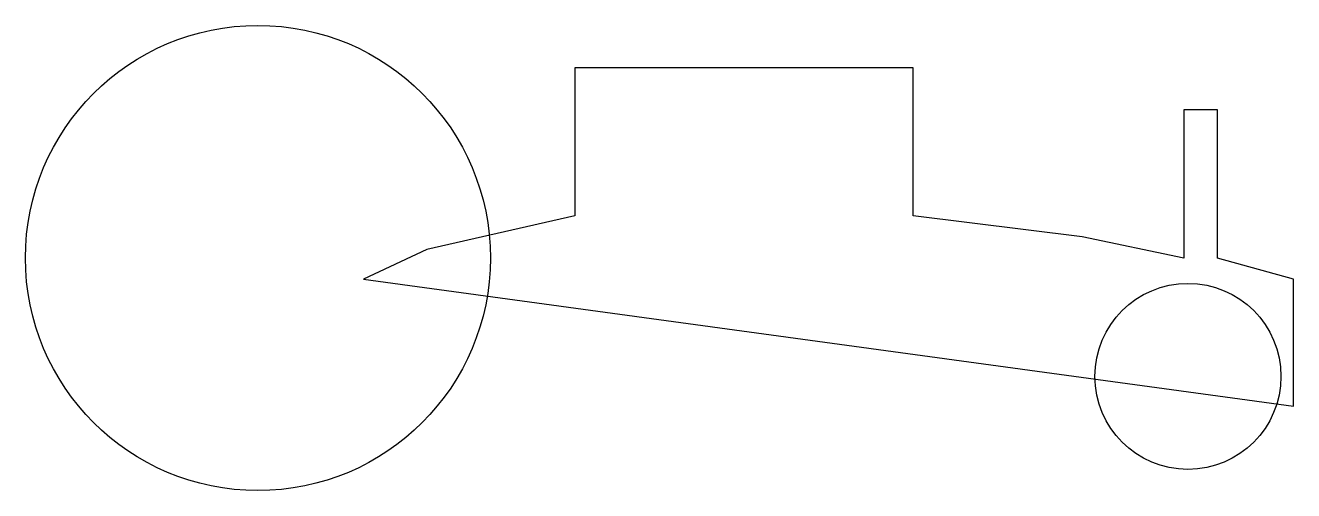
# Model space of a CAD drawing. Header units: millimetres. Extents: x -150 to 150, y -55 to 55.
import ezdxf

# ---------------------------------------------------------------- set-up
doc = ezdxf.new("R2010")
doc.units = ezdxf.units.MM

msp = doc.modelspace()

# ---------------------------------------------------------------- linework, layer by layer
msp.add_lwpolyline([(150, -35), (150, -5), (132, 0), (132, 35), (124, 35), (124, 0), (100, 5), (60, 10), (60, 45), (-20, 45), (-20, 10), (-55, 2), (-70, -5)], close=True)
for centre, radius in [((-95, 0), 55), ((125, -28), 22)]:
    msp.add_circle(centre, radius)

doc.saveas('drawing.dxf')
